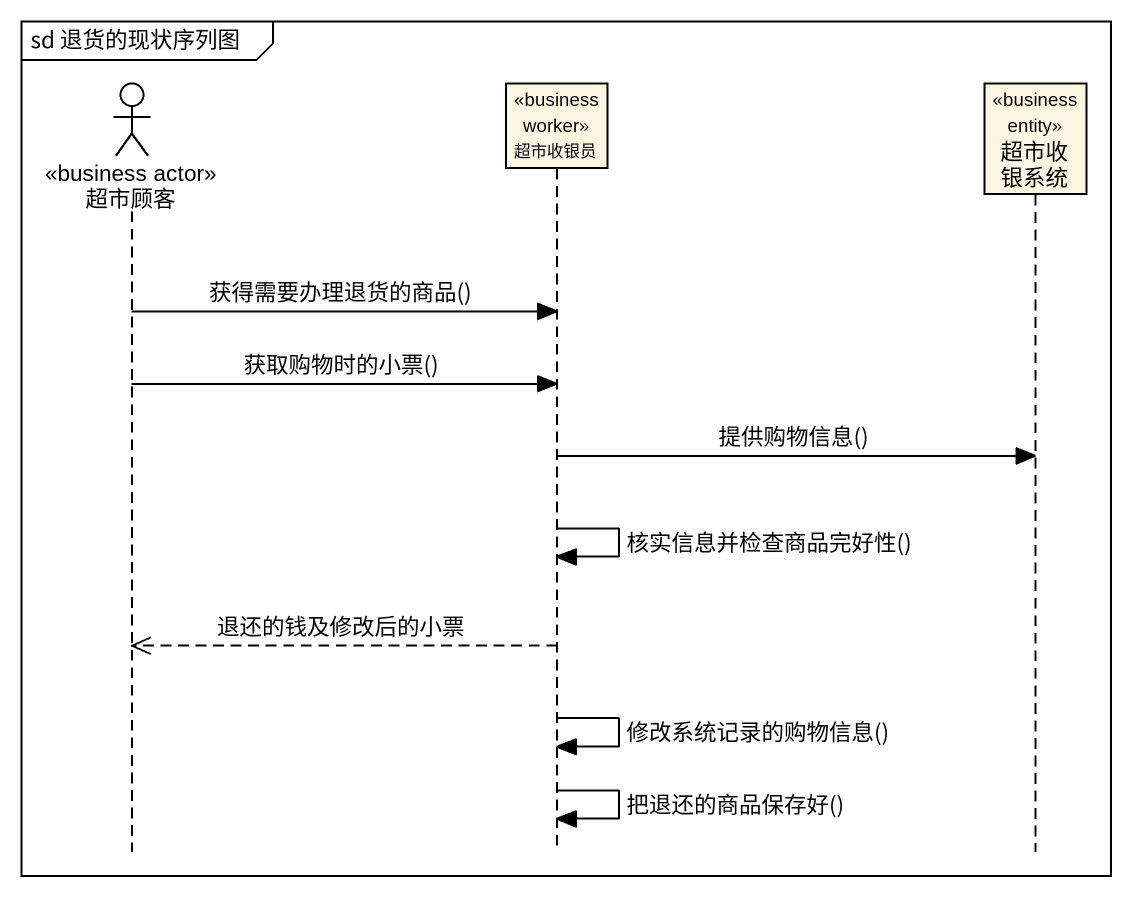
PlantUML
@startuml
mainframe sd 退货的现状序列图
hide footbox
actor 超市顾客 <<business actor>>
participant 超市收银员 <<business worker>>
participant 超市收银系统 <<business entity>>

超市顾客 -> 超市收银员 : 获得需要办理退货的商品()
超市顾客 -> 超市收银员 : 获取购物时的小票()
超市收银员 -> 超市收银系统 : 提供购物信息()
超市收银员 -> 超市收银员 : 核实信息并检查商品完好性()
超市收银员 -->> 超市顾客 : 退还的钱及修改后的小票
超市收银员 -> 超市收银员 : 修改系统记录的购物信息()
超市收银员 -> 超市收银员 : 把退还的商品保存好()
@enduml
